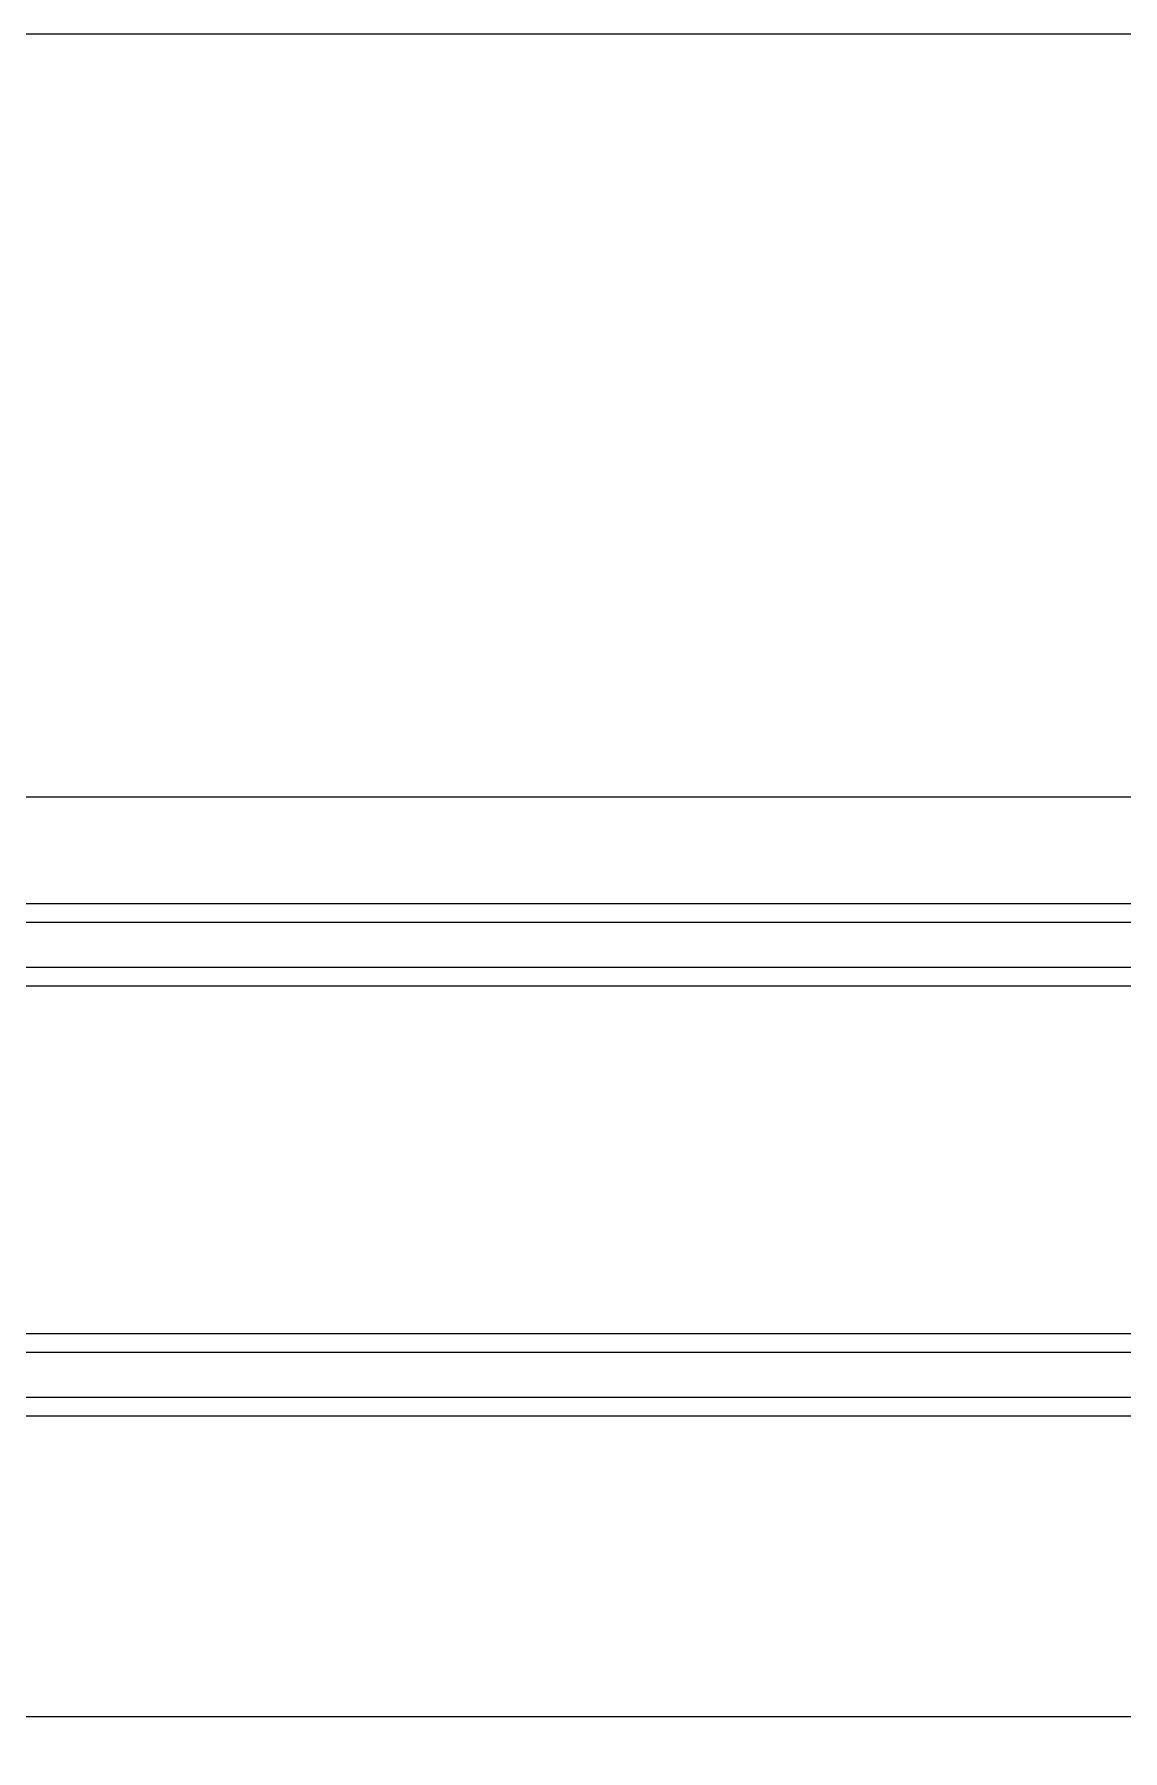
# Model space of a CAD drawing. Header units: millimetres. Extents: x -27104 to 125781, y -3376 to 46996.
# Drawn here: x 55957.95 to 55963.64, y 18850.1 to 18859.08 of the extents above; entities that cross this region are included whole.
import ezdxf

# ---------------------------------------------------------------- set-up
doc = ezdxf.new("R2010")
doc.units = ezdxf.units.MM
doc.header["$LTSCALE"] = 100
doc.header["$MEASUREMENT"] = 0
doc.layers.get('0').update_dxf_attribs({"linetype": 'CONTINUOUS'})
doc.layers.add('ELE9', color=9, linetype='CONTINUOUS')
doc.layers.add('WIN-G', color=252, linetype='CONTINUOUS')

# ---------------------------------------------------------------- blocks, each defined once
blk = doc.blocks.new('A$C37502152')
at = {"ltscale": 1000}
blk.add_wipeout([(1400, 246), (0, 246), (0, 0), (1400, 0)], dxfattribs=at)
at = {"layer": 'WIN-G'}
for p, q in [((1347, 246), (53, 246)), ((782.23, 217.5), (1272, 217.5)), ((782.85, 212.5), (1272, 212.5)), ((782.85, 200.5), (1272, 200.5)), ((782.23, 195.5), (1272, 195.5)), ((782.23, 102.5), (1272, 102.5)), ((782.85, 97.5), (1272, 97.5)), ((782.85, 85.5), (1272, 85.5)), ((782.23, 80.5), (1272, 80.5)), ((1336, 0), (64, 0))]:
    blk.add_line(p, q, dxfattribs=at)
blk = doc.blocks.new('ggtyu')
at = {"layer": 'ELE9', "color": 253, "ltscale": 0.1}
blk.add_lwpolyline([(55779.8798, 19022.8823), (55752.4905, 19022.8823)], dxfattribs=at)
at = {"layer": 'ELE9', "color": 253, "ltscale": 0.1, "xscale": 0.01956378461538462, "yscale": 0.01956378461538462, "zscale": 0.01956378461538462}
blk.add_blockref('A$C37502152', (55752.4904, 19014.0786), dxfattribs=at)
at = {"layer": 'ELE9', "color": 253, "ltscale": 0.1}
blk.add_lwpolyline([(55806.2909, 19014.0786), (55296.1652, 19014.0786), (55296.1652, 18635.0229), (55540.7125, 18635.0229), (55540.7125, 18740.6673), (55542.6689, 18740.6673, -0.414214), (55597.4475, 18685.8887), (55597.4475, 18413.4704)], format="xyb", dxfattribs=at)

msp = doc.modelspace()

# ---------------------------------------------------------------- block references
msp.add_blockref('ggtyu', (189.4577, -163.799))

doc.saveas('drawing.dxf')
